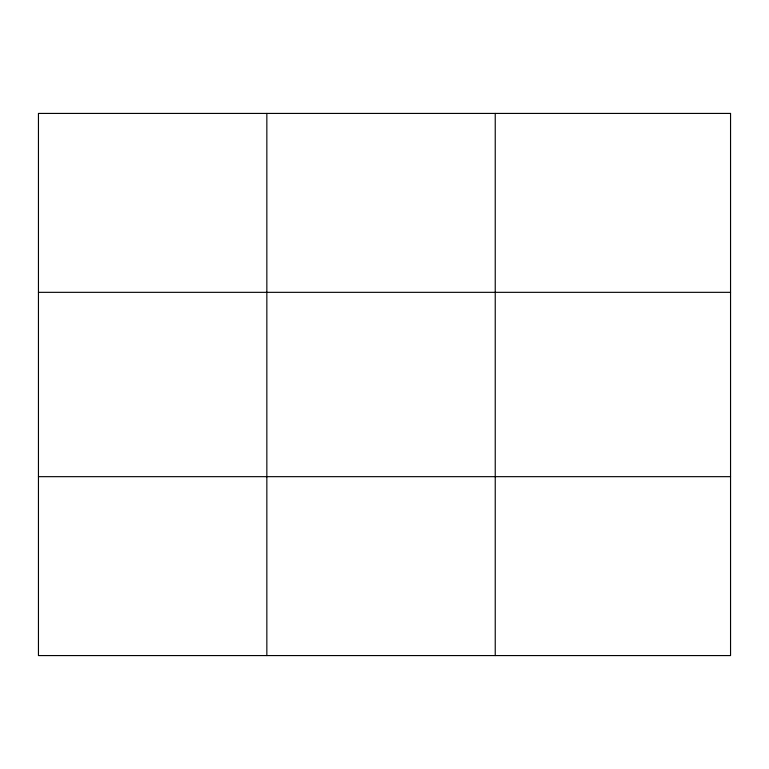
<?xml version="1.0" encoding="UTF-8"?>
<svg xmlns="http://www.w3.org/2000/svg" width="769" height="769" viewBox="0 0 769 769"><rect width="100%" height="100%" fill="white"/><g stroke="black" fill="none" stroke-linecap="round" stroke-linejoin="round"><path stroke-width="1.15" d="M266.843 655.572L266.843 113.428M495.236 655.572L495.236 113.428M38.45 292.335L730.55 292.335M38.45 476.665L730.55 476.665M730.55 113.428L730.55 655.572L38.45 655.572L38.45 113.428L730.55 113.428"/></g></svg>
